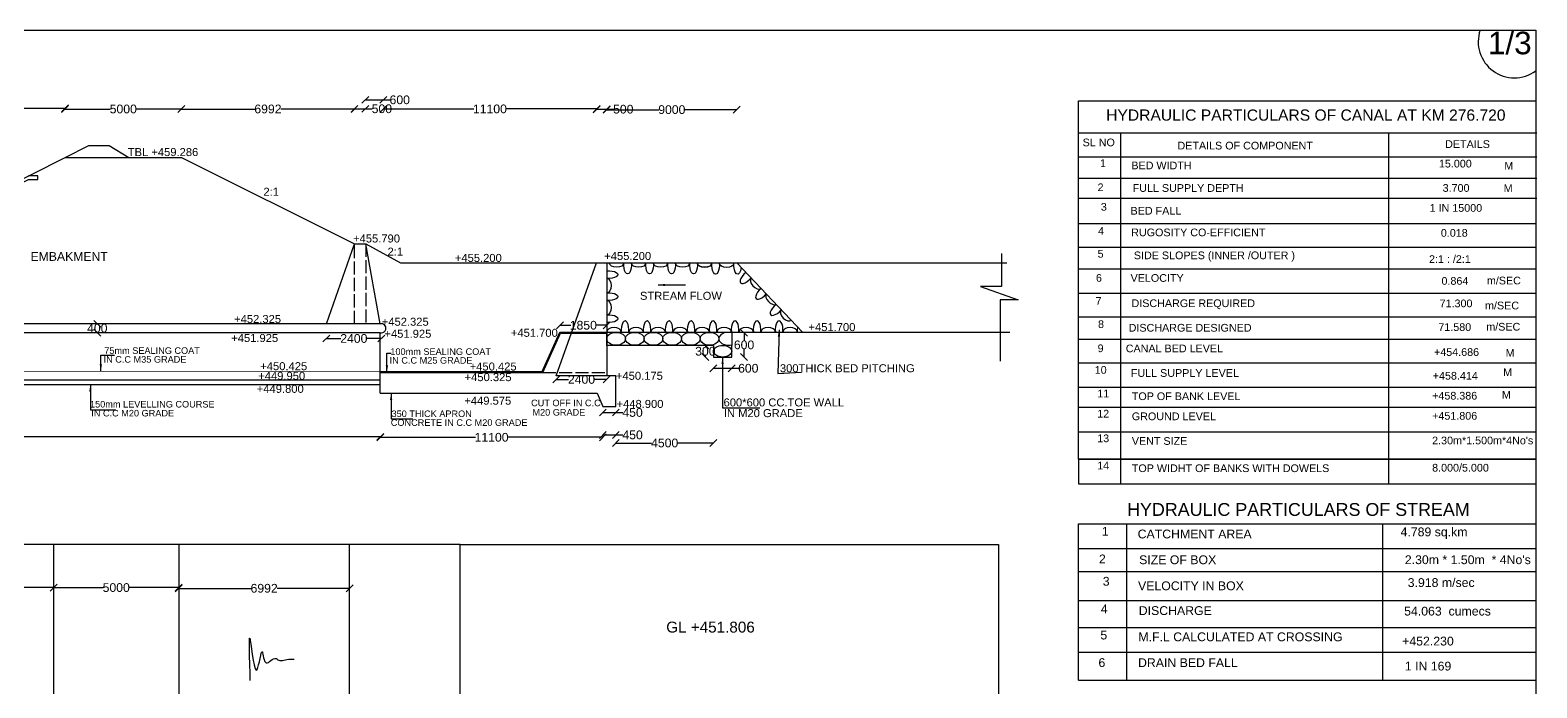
# Model space of a CAD drawing. Header units: millimetres. Extents: x 5124 to 6568637, y 2311 to 91879094.
# Drawn here: x 3913422 to 3934131, y 45946054 to 45955087 of the extents above; entities that cross this region are included whole.
import ezdxf

# ---------------------------------------------------------------- set-up
doc = ezdxf.new("R2010")
doc.units = ezdxf.units.MM
doc.header["$MEASUREMENT"] = 0
doc.linetypes.add('ACAD_ISO02W100', pattern=[15, 12, -3])
for name, color, linetype in [('DIMENSION', 7, 'Continuous'), ('DRAWING', 7, 'Continuous'), ('TEXT', 7, 'Continuous')]:
    doc.layers.add(name, color=color, linetype=linetype)
doc.styles.get("Standard").update_dxf_attribs({"font": 'arial.ttf', "height": 120})
doc.dimstyles.get("Standard").update_dxf_attribs({"dimtxt": 200, "dimasz": 110, "dimexe": 0.18, "dimexo": 0.0625, "dimgap": 0.09, "dimtad": 0, "dimtih": 1, "dimtoh": 1, "dimdec": 0, "dimzin": 0, "dimdsep": 46, "dimtxsty": 'Standard', "dimblk": 'OBLIQUE', "dimcen": 0.09, "dimse1": 1, "dimse2": 1, "dimadec": 0, "dimazin": 0, "dimtfac": 1, "dimtdec": 0, "dimtofl": 0, "dimtmove": 0, "dimatfit": 3, "dimfxl": 1, "dimtolj": 1, "dimtzin": 0, "dimarcsym": 0})

# ---------------------------------------------------------------- blocks, each defined once
blk = doc.blocks.new('_Oblique')
at = {"color": 0, "linetype": 'ByBlock', "lineweight": -2}
blk.add_line((-0.5, -0.5), (0.5, 0.5), dxfattribs=at)
blk = doc.blocks.new('*D146')
at = {"layer": 'Defpoints', "color": 0, "linetype": 'Continuous', "transparency": 16777216}
for p in [(3910689, 45954018), (3913902, 45954012), (3913902, 45953339)]:
    blk.add_point(p, dxfattribs=at)
at = {"layer": 'DIMENSION', "color": 0, "linetype": 'Continuous', "lineweight": -2, "transparency": 16777216}
for p, q in [((3910689, 45954012), (3912116, 45954012)), ((3913902, 45954012), (3912474, 45954012))]:
    blk.add_line(p, q, dxfattribs=at)
at = {"layer": 'DIMENSION', "color": 0, "linetype": 'Continuous', "lineweight": -2, "transparency": 16777216, "xscale": 95, "yscale": 95, "zscale": 95, "rotation": 180}
blk.add_blockref('_Oblique', (3910689, 45954012), dxfattribs=at)
at = {"layer": 'DIMENSION', "color": 0, "linetype": 'Continuous', "lineweight": -2, "transparency": 16777216, "xscale": 95, "yscale": 95, "zscale": 95}
blk.add_blockref('_Oblique', (3913902, 45954012), dxfattribs=at)
at = {"layer": 'DIMENSION', "color": 0, "linetype": 'Continuous', "transparency": 16777216, "insert": (3912295, 45954012), "char_height": 120, "attachment_point": 5}
blk.add_mtext('\\A1;9200', dxfattribs=at)
blk = doc.blocks.new('*D147')
at = {"layer": 'Defpoints', "color": 0, "linetype": 'Continuous', "transparency": 16777216}
for p in [(3915501, 45954004), (3913902, 45953339), (3915501, 45953339)]:
    blk.add_point(p, dxfattribs=at)
at = {"layer": 'DIMENSION', "color": 0, "linetype": 'Continuous', "lineweight": -2, "transparency": 16777216}
for p, q in [((3913902, 45954004), (3914523, 45954004)), ((3915501, 45954004), (3914881, 45954004))]:
    blk.add_line(p, q, dxfattribs=at)
at = {"layer": 'DIMENSION', "color": 0, "linetype": 'Continuous', "lineweight": -2, "transparency": 16777216, "xscale": 95, "yscale": 95, "zscale": 95, "rotation": 180}
blk.add_blockref('_Oblique', (3913902, 45954004), dxfattribs=at)
at = {"layer": 'DIMENSION', "color": 0, "linetype": 'Continuous', "lineweight": -2, "transparency": 16777216, "xscale": 95, "yscale": 95, "zscale": 95}
blk.add_blockref('_Oblique', (3915501, 45954004), dxfattribs=at)
at = {"layer": 'DIMENSION', "color": 0, "linetype": 'Continuous', "transparency": 16777216, "insert": (3914702, 45954004), "char_height": 120, "attachment_point": 5}
blk.add_mtext('\\A1;5000', dxfattribs=at)
blk = doc.blocks.new('*D148')
at = {"layer": 'Defpoints', "color": 0, "linetype": 'Continuous', "transparency": 16777216}
for p in [(3917880, 45954004), (3915501, 45953339), (3917880, 45952153)]:
    blk.add_point(p, dxfattribs=at)
at = {"layer": 'DIMENSION', "color": 0, "linetype": 'Continuous', "lineweight": -2, "transparency": 16777216}
for p, q in [((3915501, 45954004), (3916511, 45954004)), ((3917880, 45954004), (3916869, 45954004))]:
    blk.add_line(p, q, dxfattribs=at)
at = {"layer": 'DIMENSION', "color": 0, "linetype": 'Continuous', "lineweight": -2, "transparency": 16777216, "xscale": 95, "yscale": 95, "zscale": 95, "rotation": 180}
blk.add_blockref('_Oblique', (3915501, 45954004), dxfattribs=at)
at = {"layer": 'DIMENSION', "color": 0, "linetype": 'Continuous', "lineweight": -2, "transparency": 16777216, "xscale": 95, "yscale": 95, "zscale": 95}
blk.add_blockref('_Oblique', (3917880, 45954004), dxfattribs=at)
at = {"layer": 'DIMENSION', "color": 0, "linetype": 'Continuous', "transparency": 16777216, "insert": (3916690, 45954004), "char_height": 120, "attachment_point": 5}
blk.add_mtext('\\A1;6992', dxfattribs=at)
blk = doc.blocks.new('*D149')
at = {"layer": 'Defpoints', "color": 0, "linetype": 'Continuous', "transparency": 16777216}
for p in [(3918028, 45954007), (3917880, 45952153), (3918028, 45952180)]:
    blk.add_point(p, dxfattribs=at)
at = {"layer": 'DIMENSION', "color": 0, "linetype": 'Continuous', "lineweight": -2, "transparency": 16777216}
for p, q in [((3917880, 45954007), (3918028, 45954007)), ((3918028, 45954007), (3918123, 45954007))]:
    blk.add_line(p, q, dxfattribs=at)
at = {"layer": 'DIMENSION', "color": 0, "linetype": 'Continuous', "lineweight": -2, "transparency": 16777216, "xscale": 95, "yscale": 95, "zscale": 95, "rotation": 180}
blk.add_blockref('_Oblique', (3917880, 45954007), dxfattribs=at)
at = {"layer": 'DIMENSION', "color": 0, "linetype": 'Continuous', "lineweight": -2, "transparency": 16777216, "xscale": 95, "yscale": 95, "zscale": 95}
blk.add_blockref('_Oblique', (3918028, 45954007), dxfattribs=at)
at = {"layer": 'DIMENSION', "color": 0, "linetype": 'Continuous', "transparency": 16777216, "insert": (3918256, 45954007), "char_height": 120, "attachment_point": 5}
blk.add_mtext('\\A1;500', dxfattribs=at)
blk = doc.blocks.new('*D150')
at = {"layer": 'Defpoints', "color": 0, "linetype": 'Continuous', "transparency": 16777216}
for p in [(3918028, 45954007), (3918275, 45954130), (3918275, 45954006)]:
    blk.add_point(p, dxfattribs=at)
at = {"layer": 'DIMENSION', "color": 0, "linetype": 'Continuous', "lineweight": -2, "transparency": 16777216}
for p, q in [((3918028, 45954130), (3918275, 45954130)), ((3918275, 45954130), (3918370, 45954130))]:
    blk.add_line(p, q, dxfattribs=at)
at = {"layer": 'DIMENSION', "color": 0, "linetype": 'Continuous', "lineweight": -2, "transparency": 16777216, "xscale": 95, "yscale": 95, "zscale": 95, "rotation": 180}
blk.add_blockref('_Oblique', (3918028, 45954130), dxfattribs=at)
at = {"layer": 'DIMENSION', "color": 0, "linetype": 'Continuous', "lineweight": -2, "transparency": 16777216, "xscale": 95, "yscale": 95, "zscale": 95}
blk.add_blockref('_Oblique', (3918275, 45954130), dxfattribs=at)
at = {"layer": 'DIMENSION', "color": 0, "linetype": 'Continuous', "transparency": 16777216, "insert": (3918502, 45954130), "char_height": 120, "attachment_point": 5}
blk.add_mtext('\\A1;600', dxfattribs=at)
blk = doc.blocks.new('*D151')
at = {"layer": 'Defpoints', "color": 0, "linetype": 'Continuous', "transparency": 16777216}
for p in [(3918275, 45954130), (3921207, 45954005), (3921207, 45951892)]:
    blk.add_point(p, dxfattribs=at)
at = {"layer": 'DIMENSION', "color": 0, "linetype": 'Continuous', "lineweight": -2, "transparency": 16777216}
for p, q in [((3918275, 45954005), (3919521, 45954005)), ((3921207, 45954005), (3919961, 45954005))]:
    blk.add_line(p, q, dxfattribs=at)
at = {"layer": 'DIMENSION', "color": 0, "linetype": 'Continuous', "lineweight": -2, "transparency": 16777216, "xscale": 95, "yscale": 95, "zscale": 95, "rotation": 180}
blk.add_blockref('_Oblique', (3918275, 45954005), dxfattribs=at)
at = {"layer": 'DIMENSION', "color": 0, "linetype": 'Continuous', "lineweight": -2, "transparency": 16777216, "xscale": 95, "yscale": 95, "zscale": 95}
blk.add_blockref('_Oblique', (3921207, 45954005), dxfattribs=at)
at = {"layer": 'DIMENSION', "color": 0, "linetype": 'Continuous', "transparency": 16777216, "insert": (3919741, 45954005), "char_height": 120, "attachment_point": 5}
blk.add_mtext('\\A1;11100', dxfattribs=at)
blk = doc.blocks.new('*D152')
at = {"layer": 'Defpoints', "color": 0, "linetype": 'Continuous', "transparency": 16777216}
for p in [(3921347, 45954001), (3921207, 45951892), (3921347, 45951892)]:
    blk.add_point(p, dxfattribs=at)
at = {"layer": 'DIMENSION', "color": 0, "linetype": 'Continuous', "lineweight": -2, "transparency": 16777216}
for p, q in [((3921207, 45954001), (3921347, 45954001)), ((3921347, 45954001), (3921442, 45954001))]:
    blk.add_line(p, q, dxfattribs=at)
at = {"layer": 'DIMENSION', "color": 0, "linetype": 'Continuous', "lineweight": -2, "transparency": 16777216, "xscale": 95, "yscale": 95, "zscale": 95, "rotation": 180}
blk.add_blockref('_Oblique', (3921207, 45954001), dxfattribs=at)
at = {"layer": 'DIMENSION', "color": 0, "linetype": 'Continuous', "lineweight": -2, "transparency": 16777216, "xscale": 95, "yscale": 95, "zscale": 95}
blk.add_blockref('_Oblique', (3921347, 45954001), dxfattribs=at)
at = {"layer": 'DIMENSION', "color": 0, "linetype": 'Continuous', "transparency": 16777216, "insert": (3921574, 45954001), "char_height": 120, "attachment_point": 5}
blk.add_mtext('\\A1;500', dxfattribs=at)
blk = doc.blocks.new('*D153')
at = {"layer": 'Defpoints', "color": 0, "linetype": 'Continuous', "transparency": 16777216}
for p in [(3923134, 45953995), (3921347, 45951892), (3923134, 45951892)]:
    blk.add_point(p, dxfattribs=at)
at = {"layer": 'DIMENSION', "color": 0, "linetype": 'Continuous', "lineweight": -2, "transparency": 16777216}
for p, q in [((3921347, 45953995), (3922061, 45953995)), ((3923134, 45953995), (3922420, 45953995))]:
    blk.add_line(p, q, dxfattribs=at)
at = {"layer": 'DIMENSION', "color": 0, "linetype": 'Continuous', "lineweight": -2, "transparency": 16777216, "xscale": 95, "yscale": 95, "zscale": 95, "rotation": 180}
blk.add_blockref('_Oblique', (3921347, 45953995), dxfattribs=at)
at = {"layer": 'DIMENSION', "color": 0, "linetype": 'Continuous', "lineweight": -2, "transparency": 16777216, "xscale": 95, "yscale": 95, "zscale": 95}
blk.add_blockref('_Oblique', (3923134, 45953995), dxfattribs=at)
at = {"layer": 'DIMENSION', "color": 0, "linetype": 'Continuous', "transparency": 16777216, "insert": (3922241, 45953995), "char_height": 120, "attachment_point": 5}
blk.add_mtext('\\A1;9000', dxfattribs=at)
blk = doc.blocks.new('*D170')
at = {"layer": 'Defpoints', "color": 0, "linetype": 'Continuous', "transparency": 16777216}
for p in [(3896905, 45950185), (3918234, 45950102), (3918234, 45949502)]:
    blk.add_point(p, dxfattribs=at)
at = {"layer": 'DIMENSION', "color": 0, "linetype": 'Continuous', "lineweight": -2, "transparency": 16777216}
for p, q in [((3896905, 45949502), (3907344, 45949502)), ((3918234, 45949502), (3907796, 45949502))]:
    blk.add_line(p, q, dxfattribs=at)
at = {"layer": 'DIMENSION', "color": 0, "linetype": 'Continuous', "lineweight": -2, "transparency": 16777216, "xscale": 95, "yscale": 95, "zscale": 95, "rotation": 180}
blk.add_blockref('_Oblique', (3896905, 45949502), dxfattribs=at)
at = {"layer": 'DIMENSION', "color": 0, "linetype": 'Continuous', "lineweight": -2, "transparency": 16777216, "xscale": 95, "yscale": 95, "zscale": 95}
blk.add_blockref('_Oblique', (3918234, 45949502), dxfattribs=at)
at = {"layer": 'DIMENSION', "color": 0, "linetype": 'Continuous', "transparency": 16777216, "insert": (3907570, 45949502), "char_height": 120, "attachment_point": 5}
blk.add_mtext('\\A1;62584', dxfattribs=at)
blk = doc.blocks.new('*D171')
at = {"layer": 'Defpoints', "color": 0, "linetype": 'Continuous', "transparency": 16777216}
for p in [(3918234, 45950102), (3921293, 45949917), (3921293, 45949495)]:
    blk.add_point(p, dxfattribs=at)
at = {"layer": 'DIMENSION', "color": 0, "linetype": 'Continuous', "lineweight": -2, "transparency": 16777216}
for p, q in [((3918234, 45949495), (3919544, 45949495)), ((3921293, 45949495), (3919984, 45949495))]:
    blk.add_line(p, q, dxfattribs=at)
at = {"layer": 'DIMENSION', "color": 0, "linetype": 'Continuous', "lineweight": -2, "transparency": 16777216, "xscale": 95, "yscale": 95, "zscale": 95, "rotation": 180}
blk.add_blockref('_Oblique', (3918234, 45949495), dxfattribs=at)
at = {"layer": 'DIMENSION', "color": 0, "linetype": 'Continuous', "lineweight": -2, "transparency": 16777216, "xscale": 95, "yscale": 95, "zscale": 95}
blk.add_blockref('_Oblique', (3921293, 45949495), dxfattribs=at)
at = {"layer": 'DIMENSION', "color": 0, "linetype": 'Continuous', "transparency": 16777216, "insert": (3919764, 45949495), "char_height": 120, "attachment_point": 5}
blk.add_mtext('\\A1;11100', dxfattribs=at)
blk = doc.blocks.new('*D172')
at = {"layer": 'Defpoints', "color": 0, "linetype": 'Continuous', "transparency": 16777216}
for p in [(3921293, 45949917), (3921472, 45949917), (3921472, 45949528)]:
    blk.add_point(p, dxfattribs=at)
at = {"layer": 'DIMENSION', "color": 0, "linetype": 'Continuous', "lineweight": -2, "transparency": 16777216}
for p, q in [((3921293, 45949528), (3921472, 45949528)), ((3921472, 45949528), (3921567, 45949528))]:
    blk.add_line(p, q, dxfattribs=at)
at = {"layer": 'DIMENSION', "color": 0, "linetype": 'Continuous', "lineweight": -2, "transparency": 16777216, "xscale": 95, "yscale": 95, "zscale": 95, "rotation": 180}
blk.add_blockref('_Oblique', (3921293, 45949528), dxfattribs=at)
at = {"layer": 'DIMENSION', "color": 0, "linetype": 'Continuous', "lineweight": -2, "transparency": 16777216, "xscale": 95, "yscale": 95, "zscale": 95}
blk.add_blockref('_Oblique', (3921472, 45949528), dxfattribs=at)
at = {"layer": 'DIMENSION', "color": 0, "linetype": 'Continuous', "transparency": 16777216, "insert": (3921702, 45949528), "char_height": 120, "attachment_point": 5}
blk.add_mtext('\\A1;450', dxfattribs=at)
blk = doc.blocks.new('*D173')
at = {"layer": 'Defpoints', "color": 0, "linetype": 'Continuous', "transparency": 16777216}
for p in [(3922813, 45950597), (3921472, 45949528), (3922813, 45949417)]:
    blk.add_point(p, dxfattribs=at)
at = {"layer": 'DIMENSION', "color": 0, "linetype": 'Continuous', "lineweight": -2, "transparency": 16777216}
for p, q in [((3921472, 45949417), (3921961, 45949417)), ((3922813, 45949417), (3922324, 45949417))]:
    blk.add_line(p, q, dxfattribs=at)
at = {"layer": 'DIMENSION', "color": 0, "linetype": 'Continuous', "lineweight": -2, "transparency": 16777216, "xscale": 95, "yscale": 95, "zscale": 95, "rotation": 180}
blk.add_blockref('_Oblique', (3921472, 45949417), dxfattribs=at)
at = {"layer": 'DIMENSION', "color": 0, "linetype": 'Continuous', "lineweight": -2, "transparency": 16777216, "xscale": 95, "yscale": 95, "zscale": 95}
blk.add_blockref('_Oblique', (3922813, 45949417), dxfattribs=at)
at = {"layer": 'DIMENSION', "color": 0, "linetype": 'Continuous', "transparency": 16777216, "insert": (3922143, 45949417), "char_height": 120, "attachment_point": 5}
blk.add_mtext('\\A1;4500', dxfattribs=at)
blk = doc.blocks.new('*D174')
at = {"layer": 'Defpoints', "color": 0, "linetype": 'Continuous', "transparency": 16777216}
for p in [(3922813, 45950597), (3923064, 45950597), (3923064, 45950443)]:
    blk.add_point(p, dxfattribs=at)
at = {"layer": 'DIMENSION', "color": 0, "linetype": 'Continuous', "lineweight": -2, "transparency": 16777216}
for p, q in [((3922813, 45950443), (3923064, 45950443)), ((3923064, 45950443), (3923159, 45950443))]:
    blk.add_line(p, q, dxfattribs=at)
at = {"layer": 'DIMENSION', "color": 0, "linetype": 'Continuous', "lineweight": -2, "transparency": 16777216, "xscale": 95, "yscale": 95, "zscale": 95, "rotation": 180}
blk.add_blockref('_Oblique', (3922813, 45950443), dxfattribs=at)
at = {"layer": 'DIMENSION', "color": 0, "linetype": 'Continuous', "lineweight": -2, "transparency": 16777216, "xscale": 95, "yscale": 95, "zscale": 95}
blk.add_blockref('_Oblique', (3923064, 45950443), dxfattribs=at)
at = {"layer": 'DIMENSION', "color": 0, "linetype": 'Continuous', "transparency": 16777216, "insert": (3923292, 45950443), "char_height": 120, "attachment_point": 5}
blk.add_mtext('\\A1;600', dxfattribs=at)
blk = doc.blocks.new('*D175')
at = {"layer": 'Defpoints', "color": 0, "linetype": 'Continuous', "transparency": 16777216}
for p in [(3922813, 45950758), (3922702, 45950597), (3922813, 45950597)]:
    blk.add_point(p, dxfattribs=at)
at = {"layer": 'DIMENSION', "color": 0, "linetype": 'Continuous', "lineweight": -2, "transparency": 16777216}
for p, q in [((3922702, 45950758), (3922702, 45950739)), ((3922702, 45950597), (3922702, 45950616))]:
    blk.add_line(p, q, dxfattribs=at)
at = {"layer": 'DIMENSION', "color": 0, "linetype": 'Continuous', "lineweight": -2, "transparency": 16777216, "xscale": 95, "yscale": 95, "zscale": 95}
for p, rotation in [((3922702, 45950758), 90), ((3922702, 45950597), 270)]:
    blk.add_blockref('_Oblique', p, dxfattribs=dict(at, rotation=rotation))
at = {"layer": 'DIMENSION', "color": 0, "linetype": 'Continuous', "transparency": 16777216, "insert": (3922702, 45950677), "char_height": 120, "attachment_point": 5}
blk.add_mtext('\\A1;300', dxfattribs=at)
blk = doc.blocks.new('*D176')
at = {"layer": 'Defpoints', "color": 0, "linetype": 'Continuous', "transparency": 16777216}
for p in [(3923064, 45950930), (3923064, 45950597), (3923234, 45950597)]:
    blk.add_point(p, dxfattribs=at)
at = {"layer": 'DIMENSION', "color": 0, "linetype": 'Continuous', "lineweight": -2, "transparency": 16777216}
for p, q in [((3923234, 45950930), (3923234, 45950825)), ((3923234, 45950597), (3923234, 45950702))]:
    blk.add_line(p, q, dxfattribs=at)
at = {"layer": 'DIMENSION', "color": 0, "linetype": 'Continuous', "lineweight": -2, "transparency": 16777216, "xscale": 95, "yscale": 95, "zscale": 95}
for p, rotation in [((3923234, 45950930), 90), ((3923234, 45950597), 270)]:
    blk.add_blockref('_Oblique', p, dxfattribs=dict(at, rotation=rotation))
at = {"layer": 'DIMENSION', "color": 0, "linetype": 'Continuous', "transparency": 16777216, "insert": (3923234, 45950764), "char_height": 120, "attachment_point": 5}
blk.add_mtext('\\A1;600', dxfattribs=at)
blk = doc.blocks.new('*D177')
at = {"layer": 'Defpoints', "color": 0, "linetype": 'Continuous', "transparency": 16777216}
for p in [(3917494, 45951054), (3918248, 45951056), (3918248, 45950852)]:
    blk.add_point(p, dxfattribs=at)
at = {"layer": 'DIMENSION', "color": 0, "linetype": 'Continuous', "lineweight": -2, "transparency": 16777216}
for p, q in [((3917494, 45950852), (3917691, 45950852)), ((3918248, 45950852), (3918051, 45950852))]:
    blk.add_line(p, q, dxfattribs=at)
at = {"layer": 'DIMENSION', "color": 0, "linetype": 'Continuous', "lineweight": -2, "transparency": 16777216, "xscale": 95, "yscale": 95, "zscale": 95, "rotation": 180}
blk.add_blockref('_Oblique', (3917494, 45950852), dxfattribs=at)
at = {"layer": 'DIMENSION', "color": 0, "linetype": 'Continuous', "lineweight": -2, "transparency": 16777216, "xscale": 95, "yscale": 95, "zscale": 95}
blk.add_blockref('_Oblique', (3918248, 45950852), dxfattribs=at)
at = {"layer": 'DIMENSION', "color": 0, "linetype": 'Continuous', "transparency": 16777216, "insert": (3917871, 45950852), "char_height": 120, "attachment_point": 5}
blk.add_mtext('\\A1;2400', dxfattribs=at)
blk = doc.blocks.new('*D178')
at = {"layer": 'Defpoints', "color": 0, "linetype": 'Continuous', "transparency": 16777216}
for p in [(3920653, 45950340), (3921347, 45950340), (3921347, 45950290)]:
    blk.add_point(p, dxfattribs=at)
at = {"layer": 'DIMENSION', "color": 0, "linetype": 'Continuous', "lineweight": -2, "transparency": 16777216}
for p, q in [((3920653, 45950290), (3920820, 45950290)), ((3921347, 45950290), (3921180, 45950290))]:
    blk.add_line(p, q, dxfattribs=at)
at = {"layer": 'DIMENSION', "color": 0, "linetype": 'Continuous', "lineweight": -2, "transparency": 16777216, "xscale": 95, "yscale": 95, "zscale": 95, "rotation": 180}
blk.add_blockref('_Oblique', (3920653, 45950290), dxfattribs=at)
at = {"layer": 'DIMENSION', "color": 0, "linetype": 'Continuous', "lineweight": -2, "transparency": 16777216, "xscale": 95, "yscale": 95, "zscale": 95}
blk.add_blockref('_Oblique', (3921347, 45950290), dxfattribs=at)
at = {"layer": 'DIMENSION', "color": 0, "linetype": 'Continuous', "transparency": 16777216, "insert": (3921000, 45950290), "char_height": 120, "attachment_point": 5}
blk.add_mtext('\\A1;2400', dxfattribs=at)
blk = doc.blocks.new('*D179')
at = {"layer": 'Defpoints', "color": 0, "linetype": 'Continuous', "transparency": 16777216}
for p in [(3921347, 45951034), (3920704, 45950940), (3921347, 45950940)]:
    blk.add_point(p, dxfattribs=at)
at = {"layer": 'DIMENSION', "color": 0, "linetype": 'Continuous', "lineweight": -2, "transparency": 16777216}
for p, q in [((3920704, 45951034), (3920852, 45951034)), ((3921347, 45951034), (3921199, 45951034))]:
    blk.add_line(p, q, dxfattribs=at)
at = {"layer": 'DIMENSION', "color": 0, "linetype": 'Continuous', "lineweight": -2, "transparency": 16777216, "xscale": 95, "yscale": 95, "zscale": 95, "rotation": 180}
blk.add_blockref('_Oblique', (3920704, 45951034), dxfattribs=at)
at = {"layer": 'DIMENSION', "color": 0, "linetype": 'Continuous', "lineweight": -2, "transparency": 16777216, "xscale": 95, "yscale": 95, "zscale": 95}
blk.add_blockref('_Oblique', (3921347, 45951034), dxfattribs=at)
at = {"layer": 'DIMENSION', "color": 0, "linetype": 'Continuous', "transparency": 16777216, "insert": (3921025, 45951034), "char_height": 120, "attachment_point": 5}
blk.add_mtext('\\A1;1850', dxfattribs=at)
blk = doc.blocks.new('*D180')
at = {"layer": 'Defpoints', "color": 0, "linetype": 'Continuous', "transparency": 16777216}
for p in [(3921293, 45949917), (3921472, 45949917), (3921472, 45949836)]:
    blk.add_point(p, dxfattribs=at)
at = {"layer": 'DIMENSION', "color": 0, "linetype": 'Continuous', "lineweight": -2, "transparency": 16777216}
for p, q in [((3921293, 45949836), (3921472, 45949836)), ((3921472, 45949836), (3921567, 45949836))]:
    blk.add_line(p, q, dxfattribs=at)
at = {"layer": 'DIMENSION', "color": 0, "linetype": 'Continuous', "lineweight": -2, "transparency": 16777216, "xscale": 95, "yscale": 95, "zscale": 95, "rotation": 180}
blk.add_blockref('_Oblique', (3921293, 45949836), dxfattribs=at)
at = {"layer": 'DIMENSION', "color": 0, "linetype": 'Continuous', "lineweight": -2, "transparency": 16777216, "xscale": 95, "yscale": 95, "zscale": 95}
blk.add_blockref('_Oblique', (3921472, 45949836), dxfattribs=at)
at = {"layer": 'DIMENSION', "color": 0, "linetype": 'Continuous', "transparency": 16777216, "insert": (3921702, 45949836), "char_height": 120, "attachment_point": 5}
blk.add_mtext('\\A1;450', dxfattribs=at)
blk = doc.blocks.new('*D181')
at = {"layer": 'Defpoints', "color": 0, "linetype": 'Continuous', "transparency": 16777216}
for p in [(3914345, 45951054), (3914345, 45951054), (3914345, 45950931)]:
    blk.add_point(p, dxfattribs=at)
at = {"layer": 'DIMENSION', "color": 0, "linetype": 'Continuous', "lineweight": -2, "transparency": 16777216}
for p, q in [((3914345, 45951054), (3914345, 45951054)), ((3914345, 45950931), (3914345, 45950931))]:
    blk.add_line(p, q, dxfattribs=at)
at = {"layer": 'DIMENSION', "color": 0, "linetype": 'Continuous', "lineweight": -2, "transparency": 16777216, "xscale": 95, "yscale": 95, "zscale": 95}
for p, rotation in [((3914345, 45951054), 90), ((3914345, 45950931), 270)]:
    blk.add_blockref('_Oblique', p, dxfattribs=dict(at, rotation=rotation))
at = {"layer": 'DIMENSION', "color": 0, "linetype": 'Continuous', "transparency": 16777216, "insert": (3914345, 45950993), "char_height": 120, "attachment_point": 5}
blk.add_mtext('\\A1;400', dxfattribs=at)
blk = doc.blocks.new('*D187')
at = {"layer": 'Defpoints', "color": 0, "linetype": 'Continuous', "transparency": 16777216}
for p in [(3910664, 45947421), (3913745, 45947431), (3913745, 45947348)]:
    blk.add_point(p, dxfattribs=at)
at = {"layer": 'DIMENSION', "color": 0, "linetype": 'Continuous', "lineweight": -2, "transparency": 16777216}
for p, q in [((3910664, 45947431), (3912025, 45947431)), ((3913745, 45947431), (3912383, 45947431))]:
    blk.add_line(p, q, dxfattribs=at)
at = {"layer": 'DIMENSION', "color": 0, "linetype": 'Continuous', "lineweight": -2, "transparency": 16777216, "xscale": 95, "yscale": 95, "zscale": 95, "rotation": 180}
blk.add_blockref('_Oblique', (3910664, 45947431), dxfattribs=at)
at = {"layer": 'DIMENSION', "color": 0, "linetype": 'Continuous', "lineweight": -2, "transparency": 16777216, "xscale": 95, "yscale": 95, "zscale": 95}
blk.add_blockref('_Oblique', (3913745, 45947431), dxfattribs=at)
at = {"layer": 'DIMENSION', "color": 0, "linetype": 'Continuous', "transparency": 16777216, "insert": (3912204, 45947431), "char_height": 120, "attachment_point": 5}
blk.add_mtext('\\A1;9200', dxfattribs=at)
blk = doc.blocks.new('*D188')
at = {"layer": 'Defpoints', "color": 0, "linetype": 'Continuous', "transparency": 16777216}
for p in [(3913745, 45947431), (3915464, 45947431), (3915464, 45947431)]:
    blk.add_point(p, dxfattribs=at)
at = {"layer": 'DIMENSION', "color": 0, "linetype": 'Continuous', "lineweight": -2, "transparency": 16777216}
for p, q in [((3913745, 45947431), (3914425, 45947431)), ((3915464, 45947431), (3914784, 45947431))]:
    blk.add_line(p, q, dxfattribs=at)
at = {"layer": 'DIMENSION', "color": 0, "linetype": 'Continuous', "lineweight": -2, "transparency": 16777216, "xscale": 95, "yscale": 95, "zscale": 95, "rotation": 180}
blk.add_blockref('_Oblique', (3913745, 45947431), dxfattribs=at)
at = {"layer": 'DIMENSION', "color": 0, "linetype": 'Continuous', "lineweight": -2, "transparency": 16777216, "xscale": 95, "yscale": 95, "zscale": 95}
blk.add_blockref('_Oblique', (3915464, 45947431), dxfattribs=at)
at = {"layer": 'DIMENSION', "color": 0, "linetype": 'Continuous', "transparency": 16777216, "insert": (3914605, 45947431), "char_height": 120, "attachment_point": 5}
blk.add_mtext('\\A1;5000', dxfattribs=at)
blk = doc.blocks.new('*D189')
at = {"layer": 'Defpoints', "color": 0, "linetype": 'Continuous', "transparency": 16777216}
for p in [(3915464, 45947431), (3917813, 45947431), (3917813, 45947421)]:
    blk.add_point(p, dxfattribs=at)
at = {"layer": 'DIMENSION', "color": 0, "linetype": 'Continuous', "lineweight": -2, "transparency": 16777216}
for p, q in [((3915464, 45947421), (3916459, 45947421)), ((3917813, 45947421), (3916817, 45947421))]:
    blk.add_line(p, q, dxfattribs=at)
at = {"layer": 'DIMENSION', "color": 0, "linetype": 'Continuous', "lineweight": -2, "transparency": 16777216, "xscale": 95, "yscale": 95, "zscale": 95, "rotation": 180}
blk.add_blockref('_Oblique', (3915464, 45947421), dxfattribs=at)
at = {"layer": 'DIMENSION', "color": 0, "linetype": 'Continuous', "lineweight": -2, "transparency": 16777216, "xscale": 95, "yscale": 95, "zscale": 95}
blk.add_blockref('_Oblique', (3917813, 45947421), dxfattribs=at)
at = {"layer": 'DIMENSION', "color": 0, "linetype": 'Continuous', "transparency": 16777216, "insert": (3916638, 45947421), "char_height": 120, "attachment_point": 5}
blk.add_mtext('\\A1;6992', dxfattribs=at)

msp = doc.modelspace()

# ---------------------------------------------------------------- linework, layer by layer
at = {"layer": 'DIMENSION'}
msp.add_lwpolyline([(3932095.4, 45948856.7), (3932095.4, 45953674.7)], dxfattribs=at)
at = {"layer": 'DIMENSION', "linetype": 'Continuous'}
msp.add_spline([(3916448.2, 45946156.8), (3916448.2, 45946707.2), (3916543, 45946306.4), (3916613.6, 45946547.3), (3916667.2, 45946396.5), (3916801.2, 45946457.3), (3916837.7, 45946433), (3916866.9, 45946428.1), (3916952.2, 45946445.1), (3917052, 45946447.6)], degree=3, dxfattribs=at)
at = {"layer": 'DRAWING', "linetype": 'Continuous'}
msp.add_lwpolyline([(3886473.4, 45955087.1), (3934114.5, 45955087.1), (3934114.5, 45929190.4), (3886473.4, 45929190.4)], close=True, dxfattribs=at)
at = {"layer": 'DRAWING'}
msp.add_lwpolyline([(3934114.5, 45954114.6), (3934114.5, 45948856.7)], dxfattribs=at)
at = {"layer": 'DRAWING', "linetype": 'Continuous'}
for points in [[(3910703.9, 45951727.5), (3913902.2, 45953338.6), (3914226.9, 45953502.1), (3914506.1, 45953502.1), (3914779.8, 45953338.6)], [(3913902.2, 45953338.6), (3915501.2, 45953338.6)], [(3915501.2, 45953338.6), (3917879.5, 45952152.7)], [(3910703.9, 45951667.4), (3913401.6, 45953037.3), (3913528.6, 45953037.3), (3913528.6, 45953088), (3913399.6, 45953085.4)], [(3917494.4, 45951054.3), (3917879.7, 45952153)], [(3918233.9, 45951054.3), (3918033.5, 45952152.7)], [(3918033.5, 45952152.7), (3918512.1, 45951891.7), (3926847.9, 45951891.7)], [(3918233.9, 45950101.7), (3921215.8, 45950101.7), (3921293.2, 45949917.4), (3921471.9, 45949917.4), (3921471.9, 45950339.7), (3920652.9, 45950339.7), (3921206.8, 45951891.7)], [(3921346.7, 45951891.7), (3921346.7, 45950339.7)], [(3923134.4, 45951891.7), (3924038.3, 45950939.7)], [(3926770.6, 45952019.7), (3926770.6, 45951568.6), (3926483.2, 45951568.6), (3927003.2, 45951381.8), (3926752.3, 45951381.8), (3926752.3, 45950538.8)], [(3918233.9, 45951054.3), (3896905.3, 45951054.3)], [(3918233.9, 45950931.3), (3896905.3, 45950931.3)], [(3918233.9, 45950400.8), (3920458.8, 45950400.8), (3920704, 45950939.7), (3921346.7, 45950939.7)], [(3918233.9, 45950101.7), (3918233.9, 45950931.3)], [(3918233.9, 45950387), (3920467.7, 45950387), (3920712.9, 45950925.8), (3921346.7, 45950925.8)], [(3922813.3, 45950757.9), (3921346.7, 45950757.9), (3921346.7, 45950939.7), (3923064.3, 45950939.7), (3923064.3, 45950757.9)], [(3923064.3, 45950939.7), (3926889.2, 45950939.7)], [(3922813.3, 45950757.9), (3922813.3, 45950597.1), (3923064.3, 45950597.1), (3923064.3, 45950757.9)], [(3918233.9, 45950280.8), (3896905.3, 45950280.8)], [(3918233.9, 45950216.9), (3896905.3, 45950216.9)], [(3927832.1, 45949195), (3927832.1, 45948856.7)], [(3919330.3, 45948020.9), (3886586.8, 45948020.9), (3886586.8, 45931280.9), (3893468.3, 45931280.9)], [(3913745.1, 45948020.9), (3913745.1, 45938789.6)], [(3915463.9, 45948020.9), (3915463.9, 45938789.6)], [(3917812.8, 45941397.3), (3917812.8, 45948020.9)], [(3919330.3, 45945796.5), (3919330.3, 45948020.9), (3926730.2, 45948020.9), (3926730.2, 45934927)]]:
    msp.add_lwpolyline(points, dxfattribs=at)
at = {"layer": 'DRAWING', "linetype": 'ACAD_ISO02W100', "ltscale": 15}
msp.add_lwpolyline([(3917879.5, 45952152.7), (3918033.5, 45952152.7), (3918033.5, 45951054.3), (3917879.5, 45951054.3)], close=True, dxfattribs=at)
at = {"layer": 'DRAWING', "linetype": 'Continuous', "const_width": 10}
msp.add_lwpolyline([(3918233.9, 45950400.8), (3892751, 45950400.8)], dxfattribs=at)
at = {"layer": 'DRAWING', "linetype": 'ACAD_ISO02W100', "ltscale": 15}
msp.add_lwpolyline([(3920467.7, 45950387), (3921346.7, 45950387)], dxfattribs=at)
at = {"layer": 'DRAWING'}
msp.add_arc((3933821.6, 45954928.5), 496.9, 161.38911, 306.11769, dxfattribs=at)
at = {"layer": 'DRAWING', "linetype": 'Continuous'}
msp.add_arc((3918248.1, 45950992.8), 63.1, 256.96006, 103.03994, dxfattribs=at)
at = {"layer": 'DRAWING', "extrusion": (0, 0, -1)}
for centre, major_axis, ratio, start_param, end_param in [((3921481.8, 45951891.7), (-100.3, 0), 0.6159741, 3.1415927, 6.2831853), ((3921633.1, 45951862.2), (0, -124), 0.4233871, 4.4721825, 8.0941882), ((3921784.3, 45951891.7), (-100.3, 0), 0.6159741, 3.1415927, 6.2831853), ((3921935.6, 45951862.2), (0, -124), 0.4233871, 4.4721825, 8.0941882), ((3922086.8, 45951891.7), (-100.3, 0), 0.6159741, 3.1415927, 6.2831853), ((3922238, 45951862.2), (0, -124), 0.4233871, 4.4721825, 8.0941882), ((3922389.3, 45951891.7), (-100.3, 0), 0.6159741, 3.1415927, 6.2831853), ((3922540.5, 45951862.2), (0, -124), 0.4233871, 4.4721825, 8.0941882), ((3922691.8, 45951891.7), (-100.3, 0), 0.6159741, 3.1415927, 6.2831853), ((3922691.8, 45951889.9), (-100.3, 0), 0.6159741, 3.1415927, 6.2831853), ((3922843.1, 45951860.4), (0, -124), 0.4233871, 4.4721825, 8.0941882), ((3922994.3, 45951889.9), (-100.3, 0), 0.6159741, 3.1415927, 6.2831853), ((3923145.6, 45951860.4), (0, -124), 0.4233871, 4.9876611, 8.0941882), ((3921376.2, 45951729.6), (124, 0), 0.4233871, 4.4721825, 8.0941882), ((3921376.2, 45951729.6), (124, 0), 0.4233871, 4.4721825, 8.0941882), ((3921346.7, 45951578.3), (0, -100.3), 0.6159741, 3.1415927, 6.2831853), ((3921346.7, 45951578.3), (0, -100.3), 0.6159741, 3.1415927, 6.2831853), ((3921376.2, 45951427.1), (124, 0), 0.4233871, 4.4721825, 8.0941882), ((3921376.2, 45951427.1), (124, 0), 0.4233871, 4.4721825, 8.0941882), ((3921346.7, 45951275.8), (0, -100.3), 0.6159741, 3.1415927, 6.2831853), ((3921346.7, 45951275.8), (0, -100.3), 0.6159741, 3.1415927, 6.2831853), ((3921375.4, 45951124.6), (124, 0), 0.4233871, 4.4721825, 8.0941882)]:
    msp.add_ellipse(centre, major_axis=major_axis, ratio=ratio, start_param=start_param, end_param=end_param, dxfattribs=at)
at = {"layer": 'DRAWING'}
for centre, major_axis, ratio, start_param, end_param in [((3923275.2, 45951702), (-88.2, -87.1), 0.4233871, 4.4721825, 8.0941882), ((3923402.5, 45951615.1), (70.4, -71.3), 0.6159741, 3.1415927, 6.1711825), ((3923402.5, 45951615.1), (70.4, -71.3), 0.6159741, 3.1415927, 6.1711825), ((3923487.7, 45951486.7), (-88.2, -87.1), 0.4233871, 4.529124, 8.0178858), ((3923487.7, 45951486.7), (-88.2, -87.1), 0.4233871, 4.529124, 8.0178858), ((3923615, 45951399.8), (70.4, -71.3), 0.6159741, 3.2923466, 6.0582253), ((3923615, 45951399.8), (70.4, -71.3), 0.6159741, 3.2923466, 6.0582253), ((3923688.7, 45951263.6), (-88.2, -87.1), 0.4233871, 4.4721825, 8.0941882), ((3923688.7, 45951263.6), (-88.2, -87.1), 0.4233871, 4.4721825, 8.0941882), ((3923815.9, 45951176.7), (70.4, -71.3), 0.6159741, 3.1415927, 6.2831853), ((3921598.2, 45950969.2), (0, 124), 0.4233871, 4.4721825, 8.0941882), ((3921900.7, 45950969.2), (0, 124), 0.4233871, 4.4721825, 8.0941882), ((3922203.2, 45950969.2), (0, 124), 0.4233871, 4.4721825, 8.0941882), ((3922505.7, 45950969.2), (0, 124), 0.4233871, 4.4721825, 8.0941882), ((3922808.2, 45950970.9), (0, 124), 0.4233871, 4.4721825, 8.0941882), ((3923110.7, 45950970.9), (0, 124), 0.4233871, 4.4721825, 8.0941882), ((3923413.2, 45950970.9), (0, 124), 0.4233871, 4.4721825, 8.0941882), ((3923715.7, 45950970.9), (0, 124), 0.4233871, 4.4721825, 8.0941882), ((3921447, 45950939.7), (-100.3, 0), 0.6159741, 3.1415927, 6.2831853), ((3921749.5, 45950939.7), (-100.3, 0), 0.6159741, 3.1415927, 6.2831853), ((3922052, 45950939.7), (-100.3, 0), 0.6159741, 3.1415927, 6.2831853), ((3922354.5, 45950939.7), (-100.3, 0), 0.6159741, 3.1415927, 6.2831853), ((3922657, 45950941.4), (-100.3, 0), 0.6159741, 3.1415927, 6.2831853), ((3922656.9, 45950939.7), (-100.3, 0), 0.6159741, 3.1415927, 6.2831853), ((3922959.5, 45950941.4), (-100.3, 0), 0.6159741, 3.1415927, 6.2831853), ((3923262, 45950941.4), (-100.3, 0), 0.6159741, 3.1415927, 6.2831853), ((3923564.5, 45950941.4), (-100.3, 0), 0.6159741, 3.1415927, 6.2831853), ((3923867, 45950941.4), (-100.3, 0), 0.6159741, 3.1415927, 6.2831853), ((3924018.2, 45950970.1), (0, 124), 0.4233871, 7.5029737, 8.0941882)]:
    msp.add_ellipse(centre, major_axis=major_axis, ratio=ratio, start_param=start_param, end_param=end_param, dxfattribs=at)
at = {"layer": 'DRAWING', "linetype": 'Continuous'}
for centre, major_axis, ratio in [((3921475.1, 45950848.8), (-128.4, 0), 0.6865902), ((3921732, 45950848.8), (-128.4, 0), 0.6865902), ((3921988.8, 45950848.8), (-128.4, 0), 0.6865902), ((3922245.6, 45950848.8), (-128.4, 0), 0.6865902), ((3922502.4, 45950848.8), (-128.4, 0), 0.6865902), ((3922759.2, 45950848.8), (-128.4, 0), 0.6865902), ((3922938.8, 45950677.5), (-125.5, 0), 0.6352586)]:
    msp.add_ellipse(centre, major_axis=major_axis, ratio=ratio, dxfattribs=at)
msp.add_ellipse((3923016, 45950848.8), major_axis=(-128.4, 0), ratio=0.6865902, start_param=4.3274679, end_param=8.2389028, dxfattribs=at)
at = {"layer": 'TEXT'}
for points in [[(3934114.5, 45949195), (3927832.1, 45949195), (3927832.1, 45954114.6), (3934114.5, 45954114.6)], [(3927832.1, 45953674.7), (3934130.6, 45953674.7)], [(3928411.8, 45948856.7), (3928411.8, 45953668.9)], [(3927832.1, 45953349.3), (3934130.6, 45953349.3)], [(3927832.1, 45953053.5), (3934130.6, 45953053.5)], [(3927832.1, 45952777.4), (3934130.6, 45952777.4)], [(3927832.1, 45952432.2), (3934114.5, 45952432.2)], [(3927832.1, 45952106.8), (3934114.5, 45952106.8)], [(3927832.1, 45951811), (3934114.5, 45951811)], [(3927832.1, 45951475.7), (3934114.5, 45951475.7)], [(3927832.1, 45951150.3), (3934114.5, 45951150.3)], [(3927832.1, 45950844.6), (3934114.5, 45950844.6)], [(3927832.1, 45950519.2), (3934114.5, 45950519.2)], [(3927832.1, 45950183.9), (3934114.5, 45950183.9)], [(3927832.1, 45949907.8), (3934114.5, 45949907.8)], [(3927832.1, 45949569.5), (3934114.5, 45949569.5)], [(3927832.1, 45949195), (3934114.5, 45949195)], [(3927832.1, 45948856.7), (3934114.5, 45948856.7)], [(3927832.1, 45946161.8), (3927832.1, 45948305.3)], [(3927832.1, 45948305.3), (3934114.5, 45948305.3)], [(3928495.3, 45946161.8), (3928495.3, 45948305.3)], [(3932013.5, 45946161.8), (3932013.5, 45948305.3)], [(3927832.1, 45947966.9), (3934114.5, 45947966.9)], [(3927832.1, 45947651), (3934114.5, 45947651)], [(3927832.1, 45947256.1), (3934114.5, 45947256.1)], [(3927832.1, 45946883.8), (3934114.5, 45946883.8)], [(3927832.1, 45946545.4), (3934114.5, 45946545.4)], [(3927832.1, 45946161.8), (3934114.5, 45946161.8)], [(3927832.1, 45946161.8), (3934114.5, 45946161.8)]]:
    msp.add_lwpolyline(points, dxfattribs=at)

# ---------------------------------------------------------------- texts
for s, height, p in [('1/3', 309.63, (3933457.7, 45954755.9)), ('HYDRAULIC PARTICULARS OF CANAL AT KM 276.720', 153.709, (3928211.1, 45953843.9)), ('SL NO', 105.67, (3927887.5, 45953492.4)), ('DETAILS OF COMPONENT ', 105.675, (3929191.1, 45953448.8)), ('DETAILS ', 105.67, (3932869.8, 45953469.3)), ('TBL +459.286', 110, (3914763.2, 45953357.7)), ('1', 105.7, (3928126.6, 45953207.2)), ('15.000', 105.67, (3932784.1, 45953201.1)), ('BED WIDTH ', 105.67, (3928557.5, 45953175.8)), ('M', 105.7, (3933682.8, 45953172)), ('2:1', 110, (3916628.3, 45952813.1)), ('2', 105.7, (3928092.3, 45952876.2)), ('FULL SUPPLY DEPTH ', 105.675, (3928575, 45952866.5)), ('3.700', 105.67, (3932835.6, 45952866.9)), ('M', 105.7, (3933674.3, 45952863.5)), ('3', 105.7, (3928138, 45952607.9)), ('1 IN 15000', 105.67, (3932656.7, 45952592.7)), ('BED FALL ', 105.67, (3928546.1, 45952553.6)), (' +455.790', 110, (3917817.4, 45952171)), ('4', 105.7, (3928099.2, 45952276.8)), ('RUGOSITY CO-EFFICIENT ', 105.675, (3928554.8, 45952256.2)), ('0.018', 105.67, (3932811, 45952250)), ('2:1', 110, (3918333.8, 45951990.4)), ('5', 105.7, (3928093.5, 45951962.8)), ('EMBAKMENT', 120, (3913427, 45951918.9)), (' +455.200', 110, (3919216.6, 45951904)), (' +455.200', 110, (3921269.3, 45951930.6)), (' SIDE SLOPES (INNER /OUTER )', 105.675, (3928550.4, 45951941.3)), ('2:1 : /2:1', 105.67, (3932648.1, 45951890.1)), ('6', 105.7, (3928070.6, 45951631.8)), ('VELOCITY ', 105.67, (3928546.1, 45951630.8)), ('0.864', 105.67, (3932819.6, 45951590.2)), ('m/SEC', 105.67, (3933443.8, 45951595.3)), ('STREAM FLOW', 110, (3921803.3, 45951383.7)), ('7', 105.7, (3928065.1, 45951315.8)), ('DISCHARGE REQUIRED ', 105.675, (3928559.3, 45951283.7)), ('71.300', 105.67, (3932793.9, 45951281.7)), ('m/SEC', 105.67, (3933418.1, 45951252.6)), ('+452.325', 110, (3916225.2, 45951065.1)), (' +452.325', 110, (3918212, 45951027.4)), (' +451.700', 110, (3924076.6, 45950954.1)), ('8', 105.7, (3928099.3, 45950996.2)), ('DISCHARGE DESIGNED ', 105.675, (3928519.9, 45950946.9)), ('71.580', 105.67, (3932776.7, 45950956.1)), ('m/SEC', 105.67, (3933435.3, 45950961.2)), ('+451.925', 110, (3916185.4, 45950804.1)), (' +451.925', 110, (3918248.7, 45950862.6)), (' +451.700', 110, (3919986.2, 45950875.7)), ('IN C.C M35 GRADE', 90, (3914431.5, 45950520.7)), ('75mm SEALING COAT', 90, (3914441, 45950641)), ('100mm SEALING COAT', 90, (3918372.6, 45950627.1)), ('9', 105.7, (3928093.6, 45950665.1)), ('CANAL BED LEVEL ', 105.675, (3928480.5, 45950662.6)), ('+454.686', 105.67, (3932716.7, 45950613.3)), ('M', 105.7, (3933701.1, 45950601.3)), ('+450.425', 110, (3916584.6, 45950417.2)), ('IN C.C M25 GRADE', 90, (3918363.1, 45950506.8)), (' +450.425', 110, (3919420.3, 45950412.5)), ('300THICK BED PITCHING', 110, (3923726.6, 45950388.7)), ('10', 105.67, (3928053.6, 45950368.3)), ('FULL SUPPLY LEVEL ', 105.675, (3928550.6, 45950325.8)), ('M', 105.7, (3933666.8, 45950335.7)), ('+449.800', 110, (3916537, 45950106)), ('+449.950', 110, (3916556.8, 45950284.1)), (' +450.325', 110, (3919350.4, 45950266.5)), (' +450.175', 110, (3921430.4, 45950285.1)), ('+458.414', 105.67, (3932699.5, 45950287.7)), ('150mm LEVELLING COURSE', 90, (3914244.8, 45949904.6)), (' +449.575', 110, (3919346.5, 45949943.3)), ('CUT OFF IN C.C ', 90, (3920306.9, 45949922.4)), (' +448.900', 110, (3921438.7, 45949898.8)), ('600*600 CC.TOE WALL', 110, (3922952.2, 45949919.4)), ('11', 105.67, (3928087.9, 45950042.9)), ('TOP OF BANK LEVEL ', 105.675, (3928563.7, 45950006.6)), ('+458.386', 105.67, (3932691, 45950013.5)), ('M', 105.7, (3933649.7, 45950027.2)), ('IN C.C M20 GRADE', 90, (3914262.1, 45949781.8)), ('350 THICK APRON', 90, (3918388.6, 45949773.6)), ('IN M20 GRADE', 110, (3922956.2, 45949772.4)), ('12', 105.67, (3928087.9, 45949766.8)), ('GROUND LEVEL', 105.675, (3928563.7, 45949730.5)), ('+451.806', 105.67, (3932691, 45949737.4)), ('CONCRETE IN C.C M20 GRADE', 90, (3918378.5, 45949652.4)), ('13', 105.67, (3928087.9, 45949428.5)), ('VENT SIZE', 105.67, (3928563.7, 45949392.1)), ("2.30m*1.500m*4No's", 105.675, (3932691, 45949399.1)), ('14', 105.67, (3928087.9, 45949054)), ('TOP WIDHT OF BANKS WITH DOWELS', 105.675, (3928563.7, 45949017.6)), ('8.000/5.000', 105.675, (3932691, 45949024.6)), ('HYDRAULIC PARTICULARS OF STREAM', 175.853, (3928498.5, 45948416.2)), ('1', 120.9, (3928150.7, 45948142.8)), ('CATCHMENT AREA', 120.899, (3928643.7, 45948106.8)), ('4.789 sq.km', 120.899, (3932257.1, 45948135.8)), ('2', 120.9, (3928111.5, 45947764)), ('SIZE OF BOX', 120.899, (3928663.8, 45947752.9)), ("2.30m * 1.50m  * 4No's", 120.899, (3932316, 45947753.5)), ('3', 120.9, (3928163.8, 45947457.1)), ('VELOCITY IN BOX', 120.899, (3928648.9, 45947395)), ('3.918 m/sec', 120.899, (3932355.4, 45947439.7)), ('4', 120.9, (3928137.7, 45947078.3)), ('DISCHARGE', 120.9, (3928658.9, 45947054.7)), ('54.063  cumecs', 120.899, (3932306.2, 45947047.6)), ('GL +451.806', 150, (3922164.1, 45946813.6)), ('5', 120.9, (3928131.1, 45946719.1)), ('M.F.L CALCULATED AT CROSSING', 120.899, (3928653.9, 45946694.5)), ('+452.230', 120.9, (3932279.6, 45946635.9)), ('6', 120.9, (3928105, 45946340.3)), ('DRAIN BED FALL', 120.899, (3928648.9, 45946339.2)), ('1 IN 169', 120.9, (3932316, 45946292.8))]:
    msp.add_text(s, height=height, dxfattribs=at).set_placement(p)
at = {"layer": 'TEXT', "insert": (3920325.5, 45949883.3), "char_height": 90, "width": 911.867, "attachment_point": 1}
msp.add_mtext('M20 GRADE', dxfattribs=at)

# ---------------------------------------------------------------- dimensions: what is measured, and where the dimension line sits
at = {"layer": 'DIMENSION', "linetype": 'Continuous'}
for base, p1, p2, text, picture, middle in [((3918274.7, 45954129.7), (3918028.5, 45954007), (3918274.7, 45954005.6), '600', '*D150', (3918502.4, 45954129.7)), ((3913902.2, 45954012), (3910688.6, 45954018.4), (3913902.2, 45953338.6), '9200', '*D146', (3912295.4, 45954012)), ((3915501.2, 45954003.6), (3913902.2, 45953338.6), (3915501.2, 45953338.6), '5000', '*D147', (3914701.7, 45954003.6)), ((3917879.5, 45954003.5), (3915501.2, 45953338.6), (3917879.5, 45952152.7), '6992', '*D148', (3916690.4, 45954003.5)), ((3918028.5, 45954007), (3917879.7, 45952153), (3918028.5, 45952180.1), '500', '*D149', (3918255.9, 45954007)), ((3921206.8, 45954005.4), (3918274.7, 45954129.7), (3921206.8, 45951891.7), '11100', '*D151', (3919740.7, 45954005.4)), ((3921346.7, 45954000.7), (3921206.8, 45951891.7), (3921346.7, 45951891.7), '500', '*D152', (3921574.2, 45954000.7)), ((3923134.4, 45953994.8), (3921346.7, 45951891.7), (3923134.4, 45951891.7), '9000', '*D153', (3922240.6, 45953994.8)), ((3918248.1, 45950852.3), (3917494.4, 45951054.3), (3918248.1, 45951055.9), '2400', '*D177', (3917871.3, 45950852.3)), ((3921346.7, 45951034.2), (3920704, 45950939.7), (3921346.7, 45950939.7), '1850', '*D179', (3921025.4, 45951034.2)), ((3922813.3, 45949416.9), (3921471.9, 45949527.9), (3922813.3, 45950597.1), '4500', '*D173', (3922142.6, 45949416.9)), ((3923064.3, 45950442.7), (3922813.3, 45950597.1), (3923064.3, 45950597.1), '600', '*D174', (3923292, 45950442.7)), ((3921346.7, 45950290.5), (3920652.9, 45950339.7), (3921346.7, 45950339.7), '2400', '*D178', (3920999.8, 45950290.5)), ((3918233.9, 45949501.7), (3896905.3, 45950184.5), (3918233.9, 45950101.7), '62584', '*D170', (3907569.6, 45949501.7)), ((3921293.2, 45949494.5), (3918233.9, 45950101.7), (3921293.2, 45949917.4), '11100', '*D171', (3919763.6, 45949494.5)), ((3921471.9, 45949527.9), (3921293.2, 45949917.4), (3921471.9, 45949917.4), '450', '*D172', (3921701.7, 45949527.9)), ((3921471.9, 45949836.3), (3921293.2, 45949917.4), (3921471.9, 45949917.4), '450', '*D180', (3921701.7, 45949836.3)), ((3913745.1, 45947431.3), (3910663.7, 45947421), (3913745.1, 45947347.7), '9200', '*D187', (3912204.4, 45947431.3)), ((3915463.9, 45947431.3), (3913745.1, 45947431.3), (3915463.9, 45947431.3), '5000', '*D188', (3914604.5, 45947431.3)), ((3917812.8, 45947421), (3915463.9, 45947431.3), (3917812.8, 45947431.3), '6992', '*D189', (3916638.4, 45947421))]:
    dim = msp.add_linear_dim(base=base, p1=p1, p2=p2, text=text, dimstyle='Standard', override={"dimasz": 95, "dimarcsym": 1}, dxfattribs=at)
    dim.commit()
    dim.dimension.update_dxf_attribs({"geometry": picture, "text_midpoint": middle})
for base, p1, p2, text, picture, middle in [((3914345.2, 45951054.3), (3914345.2, 45950931.3), (3914345.2, 45951054.3), '400', '*D181', (3914345.2, 45950992.8)), ((3923234.3, 45950597.1), (3923064.3, 45950930.5), (3923064.3, 45950597.1), '600', '*D176', (3923234.3, 45950763.8)), ((3922702.4, 45950597.1), (3922813.3, 45950757.9), (3922813.3, 45950597.1), '300', '*D175', (3922702.4, 45950677.5))]:
    dim = msp.add_linear_dim(base=base, p1=p1, p2=p2, angle=90, text=text, dimstyle='Standard', override={"dimasz": 95, "dimarcsym": 1}, dxfattribs=at)
    dim.commit()
    dim.dimension.update_dxf_attribs({"geometry": picture, "text_midpoint": middle})

# ---------------------------------------------------------------- leaders
for points in [[(3923715.7, 45950970.9), (3923700, 45950373.8), (3924023.6, 45950390)], [(3914393.6, 45950400.8), (3914393.6, 45950621.5), (3914582.5, 45950621.5)], [(3918325.2, 45950387), (3918325.2, 45950653), (3918383.4, 45950653)], [(3922938.8, 45950597.1), (3922938.8, 45949899.4), (3923451.9, 45949899.4)], [(3914249.8, 45950216.9), (3914249.8, 45949871.4), (3914599.4, 45949871.4)], [(3918383.4, 45950101.7), (3918383.4, 45949748.9), (3918683.5, 45949748.9)]]:
    msp.add_leader(points, dimstyle='Standard', override={"dimasz": 95, "dimgap": 0.09, "dimtad": 0, "dimarcsym": 1}, dxfattribs=at)
at = {"layer": 'DRAWING', "linetype": 'Continuous'}
msp.add_leader([(3922054.5, 45951587.4), (3922428.3, 45951587.4)], dimstyle='Standard', override={"dimasz": 95, "dimgap": 0.09, "dimtad": 0, "dimarcsym": 1}, dxfattribs=at)

doc.saveas('drawing.dxf')
